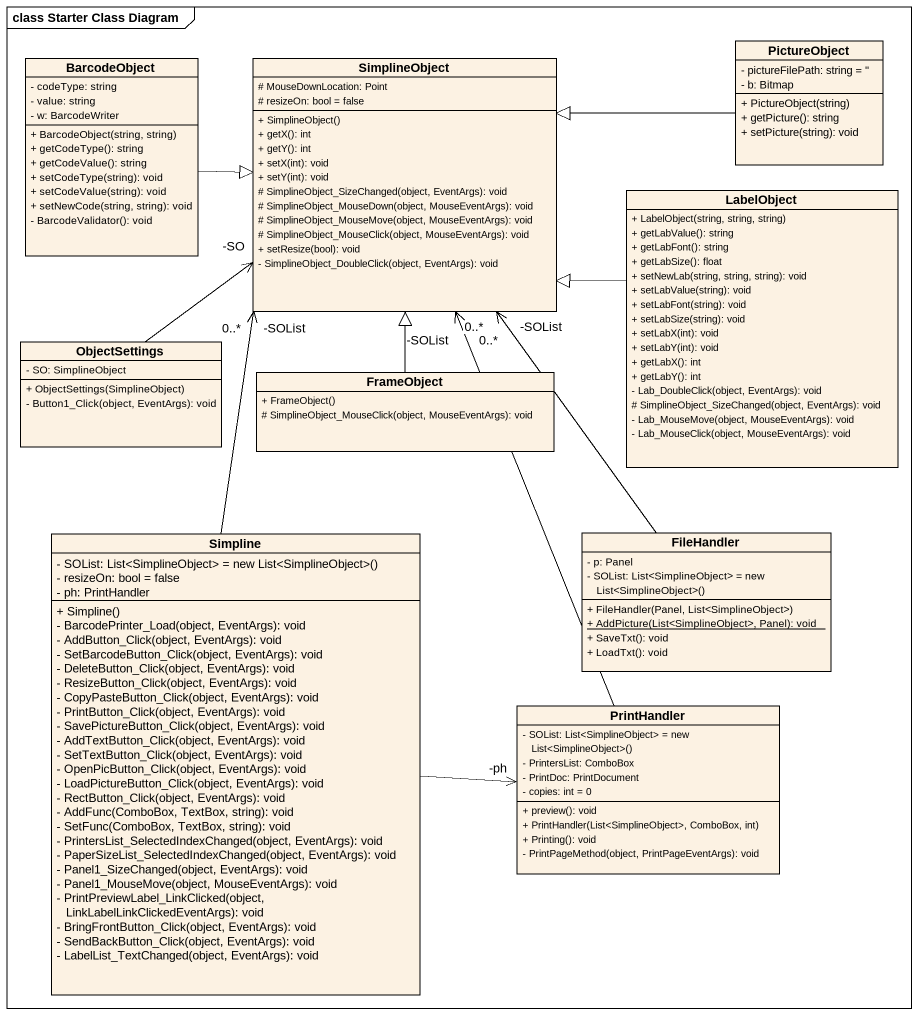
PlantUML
@startuml
mainframe class Starter Class Diagram
hide circle
hide empty members
skinparam classAttributeIconSize 0
class PictureObject {
  - pictureFilePath: string = ''
  - b: Bitmap
  + PictureObject(string)
  + getPicture(): string
  + setPicture(string): void
}
class BarcodeObject {
  - codeType: string
  - value: string
  - w: BarcodeWriter
  + BarcodeObject(string, string)
  + getCodeType(): string
  + getCodeValue(): string
  + setCodeType(string): void
  + setCodeValue(string): void
  + setNewCode(string, string): void
  - BarcodeValidator(): void
}
class SimplineObject {
  # MouseDownLocation: Point
  # resizeOn: bool = false
  + SimplineObject()
  + getX(): int
  + getY(): int
  + setX(int): void
  + setY(int): void
  # SimplineObject_SizeChanged(object, EventArgs): void
  # SimplineObject_MouseDown(object, MouseEventArgs): void
  # SimplineObject_MouseMove(object, MouseEventArgs): void
  # SimplineObject_MouseClick(object, MouseEventArgs): void
  + setResize(bool): void
  - SimplineObject_DoubleClick(object, EventArgs): void
}
class LabelObject {
  + LabelObject(string, string, string)
  + getLabValue(): string
  + getLabFont(): string
  + getLabSize(): float
  + setNewLab(string, string, string): void
  + setLabValue(string): void
  + setLabFont(string): void
  + setLabSize(string): void
  + setLabX(int): void
  + setLabY(int): void
  + getLabX(): int
  + getLabY(): int
  - Lab_DoubleClick(object, EventArgs): void
  # SimplineObject_SizeChanged(object, EventArgs): void
  - Lab_MouseMove(object, MouseEventArgs): void
  - Lab_MouseClick(object, MouseEventArgs): void
}
class ObjectSettings {
  - SO: SimplineObject
  + ObjectSettings(SimplineObject)
  - Button1_Click(object, EventArgs): void
}
class FrameObject {
  + FrameObject()
  # SimplineObject_MouseClick(object, MouseEventArgs): void
}
class Simpline {
  {field} - SOList: List<SimplineObject> = new List<SimplineObject>()
  - resizeOn: bool = false
  - ph: PrintHandler
  + Simpline()
  - BarcodePrinter_Load(object, EventArgs): void
  - AddButton_Click(object, EventArgs): void
  - SetBarcodeButton_Click(object, EventArgs): void
  - DeleteButton_Click(object, EventArgs): void
  - ResizeButton_Click(object, EventArgs): void
  - CopyPasteButton_Click(object, EventArgs): void
  - PrintButton_Click(object, EventArgs): void
  - SavePictureButton_Click(object, EventArgs): void
  - AddTextButton_Click(object, EventArgs): void
  - SetTextButton_Click(object, EventArgs): void
  - OpenPicButton_Click(object, EventArgs): void
  - LoadPictureButton_Click(object, EventArgs): void
  - RectButton_Click(object, EventArgs): void
  - AddFunc(ComboBox, TextBox, string): void
  - SetFunc(ComboBox, TextBox, string): void
  - PrintersList_SelectedIndexChanged(object, EventArgs): void
  - PaperSizeList_SelectedIndexChanged(object, EventArgs): void
  - Panel1_SizeChanged(object, EventArgs): void
  - Panel1_MouseMove(object, MouseEventArgs): void
  - PrintPreviewLabel_LinkClicked(object, LinkLabelLinkClickedEventArgs): void
  - BringFrontButton_Click(object, EventArgs): void
  - SendBackButton_Click(object, EventArgs): void
  - LabelList_TextChanged(object, EventArgs): void
}
class FileHandler {
  - p: Panel
  {field} - SOList: List<SimplineObject> = new List<SimplineObject>()
  + FileHandler(Panel, List<SimplineObject>)
  {static} + AddPicture(List<SimplineObject>, Panel): void
  + SaveTxt(): void
  + LoadTxt(): void
}
class PrintHandler {
  {field} - SOList: List<SimplineObject> = new List<SimplineObject>()
  - PrintersList: ComboBox
  - PrintDoc: PrintDocument
  - copies: int = 0
  + preview(): void
  + PrintHandler(List<SimplineObject>, ComboBox, int)
  + Printing(): void
  - PrintPageMethod(object, PrintPageEventArgs): void
}
PictureObject -left-|> SimplineObject
BarcodeObject -right-|> SimplineObject
LabelObject -left-|> SimplineObject
ObjectSettings -up-> "-SO" SimplineObject
FrameObject -up-|> SimplineObject
Simpline -up-> "-SOList\n0..*" SimplineObject
Simpline -right-> "-ph" PrintHandler
FileHandler -up-> "-SOList\n0..*" SimplineObject
PrintHandler -up-> "-SOList\n0..*" SimplineObject
@enduml
